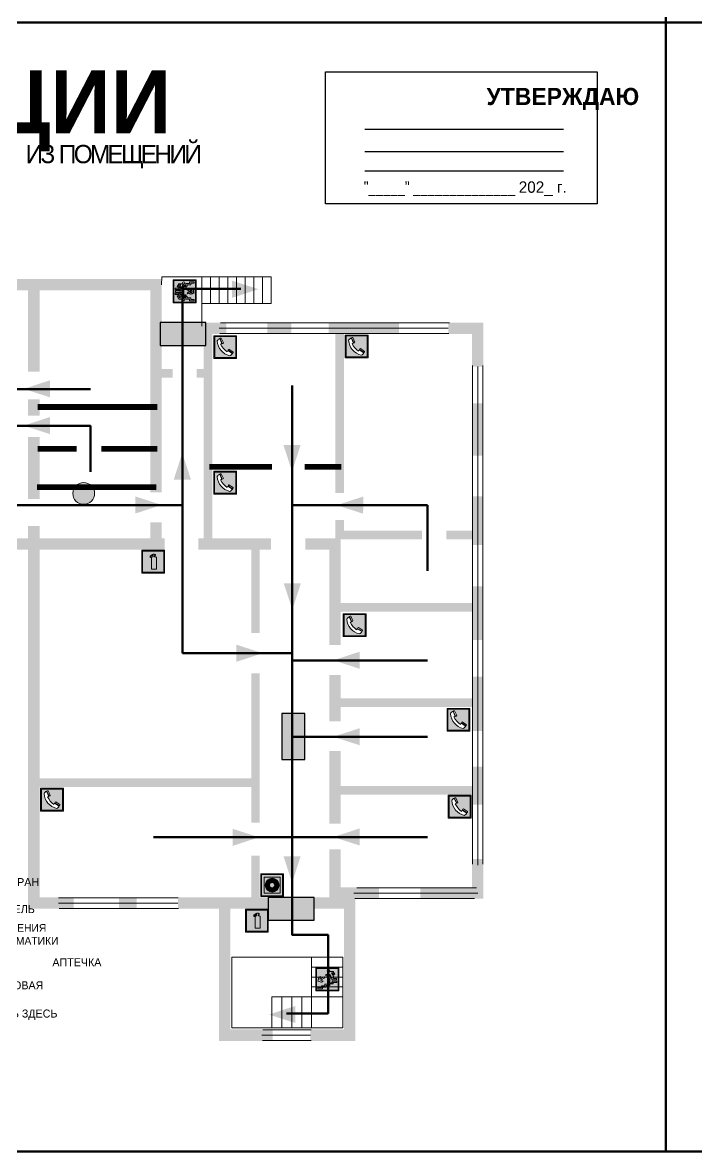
# Model space of a CAD drawing. Header units: millimetres. Extents: x 13810 to 67229, y 12374 to 21950.
# Drawn here: x 40087.5 to 40323.4, y 19087 to 19482 of the extents above; entities that cross this region are included whole.
import ezdxf

# ---------------------------------------------------------------- set-up
doc = ezdxf.new("R2010")
doc.units = ezdxf.units.MM
doc.layers.add('План_Штампы', color=7, linetype='Continuous')
doc.styles.add('обычный', font='arial.ttf')

# ---------------------------------------------------------------- blocks, each defined once
blk = doc.blocks.new('A$C32E8229D')
at = {"true_color": 0xffffff}
blk.add_hatch(color=7, dxfattribs=at).paths.add_polyline_path([(0, 0), (0, -8), (16, -8), (16, 0)])
h = blk.add_hatch(color=126)
h.paths.add_polyline_path([(0.2, -0.2), (15.8, -0.2), (15.8, -7.8), (0.2, -7.8)])
h.paths.add_polyline_path([(13.49, -2.05), (12.08, -2.05), (11.37, -2.63, 0.162397), (11.29, -2.84), (11.29, -3.63), (10.35, -3.63), (10.35, -4.05), (11.68, -4.05), (11.68, -3.48), (12.26, -4.28), (11.29, -5.1), (11.29, -6.78), (11.85, -6.78), (11.85, -5.44), (12.8, -4.64), (12.8, -5.94), (14.46, -5.94), (14.46, -5.39), (13.45, -5.39), (13.45, -3.97), (12.46, -2.59), (13.15, -2.59), (13.69, -3.34), (14.18, -3)], flags=16)
h.paths.add_polyline_path([(10.74, -1.82, 1), (11.8, -1.82, 1)], flags=16)
h.paths.add_polyline_path([(9.39, -3.59), (5.99, -3.59), (6.56, -3.03), (5.91, -3.03), (5.1, -3.83), (5.91, -4.64), (6.56, -4.64), (5.99, -4.09), (9.39, -4.09)], flags=16)
h.paths.add_polyline_path([(4.29, -1.08), (1.72, -1.08), (1.72, -6.6), (4.29, -6.6)], flags=16)
at = {"color": 126}
blk.add_lwpolyline([(16, -8), (0, -8), (0, 0), (16, 0)], close=True, dxfattribs=at)
blk = doc.blocks.new('вниз 3')
at = {"lineweight": 0, "true_color": 0xffffff}
h = blk.add_hatch(color=7, dxfattribs=at)
h.dxf.hatch_style = 1
h.paths.add_polyline_path([(40997.5, -4475.69), (40997.25, -4475.28), (40995.76, -4476.15), (40995.97, -4475.23), (40995.39, -4475.56), (40995.05, -4476.83), (40996.33, -4477.17), (40996.91, -4476.83), (40996, -4476.55)], flags=0)
h.paths.add_polyline_path([(40999.81, -4473.95), (41000.22, -4473.95), (41000.64, -4474.67), (41001.03, -4474.43), (41000.46, -4473.49), (41000.42, -4473.49), (40999.43, -4473.49), (40998.68, -4473.92), (40998.68, -4474.57), (40997.88, -4474.57), (40997.88, -4475), (40999.14, -4475), (40999.14, -4474.43), (40999.14, -4474.38), (40999.59, -4475.15), (40998.72, -4475.67), (40998.72, -4477.06), (40999.24, -4477.06), (40999.24, -4475.96), (40999.95, -4475.56), (40999.95, -4476.43), (41001.61, -4476.43), (41001.61, -4475.88), (41000.47, -4475.88), (41000.47, -4475.12)], flags=0)
h.paths.add_polyline_path([(40999.2, -4473.24, 1), (40998.35, -4473.24, 1)], flags=0)
h.paths.add_polyline_path([(41000.46, -4477.26), (41001.69, -4477.26), (41001.69, -4476.84), (41000.03, -4476.84), (41000.03, -4477.39), (40998.78, -4477.39), (40998.78, -4477.95), (40997.53, -4477.95), (40997.53, -4478.5), (40996.29, -4478.5), (40996.29, -4479.06), (40995.05, -4479.06), (40995.05, -4479.48), (40995.29, -4479.48), (40996.72, -4479.48), (40996.72, -4478.92), (40997.97, -4478.92), (40997.97, -4478.36), (40999.2, -4478.36), (40999.2, -4477.81), (41000.46, -4477.81)], flags=0)
h.paths.add_polyline_path([(41002.37, -4472.17), (40994.37, -4472.17), (40994.37, -4480.17), (41002.37, -4480.17)])
h.paths.add_polyline_path([(41002.16, -4479.96), (40994.57, -4479.96), (40994.57, -4472.37), (41002.16, -4472.37)], flags=16)
h.paths.add_polyline_path([(41001.61, -4475.88), (41001.61, -4476.43), (40999.95, -4476.43), (40999.95, -4475.56), (40999.24, -4475.96), (40999.24, -4477.06), (40998.72, -4477.06), (40998.72, -4475.67), (40999.59, -4475.15), (40999.14, -4474.38), (40999.14, -4474.43), (40999.14, -4475), (40997.88, -4475), (40997.88, -4474.57), (40998.68, -4474.57), (40998.68, -4473.92), (40999.43, -4473.49), (41000.42, -4473.49), (41000.46, -4473.49), (41001.03, -4474.43), (41000.64, -4474.67), (41000.22, -4473.95), (40999.81, -4473.95), (41000.47, -4475.12), (41000.47, -4475.88)], flags=0)
h.paths.add_polyline_path([(41001.69, -4476.84), (41001.69, -4477.26), (41000.46, -4477.26), (41000.46, -4477.81), (40999.2, -4477.81), (40999.2, -4478.36), (40997.97, -4478.36), (40997.97, -4478.92), (40996.72, -4478.92), (40996.72, -4479.48), (40995.05, -4479.48), (40995.05, -4479.06), (40996.29, -4479.06), (40996.29, -4478.5), (40997.53, -4478.5), (40997.53, -4477.95), (40998.78, -4477.95), (40998.78, -4477.39), (41000.03, -4477.39), (41000.03, -4476.84)], flags=0)
h.paths.add_polyline_path([(40998.35, -4473.24, -1), (40999.2, -4473.24, -1)], flags=0)
h.paths.add_polyline_path([(40997.5, -4475.69), (40996, -4476.55), (40996.91, -4476.83), (40996.33, -4477.17), (40995.05, -4476.83), (40995.39, -4475.56), (40995.97, -4475.23), (40995.76, -4476.15), (40997.25, -4475.28)], flags=0)
at = {"lineweight": 0}
h = blk.add_hatch(color=126, dxfattribs=at)
h.dxf.hatch_style = 1
h.paths.add_polyline_path([(41002.16, -4472.37), (40994.57, -4472.37), (40994.57, -4479.96), (41002.16, -4479.96)])
h.paths.add_polyline_path([(40995.97, -4475.23), (40995.76, -4476.15), (40997.25, -4475.28), (40997.5, -4475.69), (40996, -4476.55), (40996.91, -4476.83), (40996.33, -4477.17), (40995.05, -4476.83), (40995.39, -4475.56)], flags=16)
h.paths.add_polyline_path([(40997.88, -4474.57), (40998.68, -4474.57), (40998.68, -4473.92), (40999.43, -4473.49), (41000.42, -4473.49), (41000.46, -4473.49), (41001.03, -4474.43), (41000.64, -4474.67), (41000.22, -4473.95), (40999.81, -4473.95), (41000.47, -4475.12), (41000.47, -4475.88), (41001.61, -4475.88), (41001.61, -4476.43), (40999.95, -4476.43), (40999.95, -4475.56), (40999.24, -4475.96), (40999.24, -4477.06), (40998.72, -4477.06), (40998.72, -4475.67), (40999.59, -4475.15), (40999.14, -4474.38), (40999.14, -4474.43), (40999.14, -4475), (40997.88, -4475)], flags=16)
h.paths.add_polyline_path([(40998.35, -4473.24, -1), (40999.2, -4473.24, -1)], flags=16)
h.paths.add_polyline_path([(40997.53, -4477.95), (40998.78, -4477.95), (40998.78, -4477.39), (41000.03, -4477.39), (41000.03, -4476.84), (41001.69, -4476.84), (41001.69, -4477.26), (41000.46, -4477.26), (41000.46, -4477.81), (40999.2, -4477.81), (40999.2, -4478.36), (40997.97, -4478.36), (40997.97, -4478.92), (40996.72, -4478.92), (40996.72, -4479.48), (40995.05, -4479.48), (40995.05, -4479.06), (40996.29, -4479.06), (40996.29, -4478.5), (40997.53, -4478.5)], flags=16)
at = {"lineweight": 0, "true_color": 0xffffff}
h = blk.add_hatch(color=7, dxfattribs=at)
h.dxf.hatch_style = 1
h.paths.add_polyline_path([(40999.2, -4473.24, 1), (40998.35, -4473.24, 1)])
h.paths.add_polyline_path([(40999.81, -4473.95), (41000.22, -4473.95), (41000.64, -4474.67), (41001.03, -4474.43), (41000.46, -4473.49), (41000.42, -4473.49), (40999.43, -4473.49), (40998.68, -4473.92), (40998.68, -4474.57), (40997.88, -4474.57), (40997.88, -4475), (40999.14, -4475), (40999.14, -4474.43), (40999.14, -4474.38), (40999.59, -4475.15), (40998.72, -4475.67), (40998.72, -4477.06), (40999.24, -4477.06), (40999.24, -4475.96), (40999.95, -4475.56), (40999.95, -4476.43), (41001.61, -4476.43), (41001.61, -4475.88), (41000.47, -4475.88), (41000.47, -4475.12)])
h.paths.add_polyline_path([(40999.2, -4477.81), (41000.46, -4477.81), (41000.46, -4477.26), (41001.69, -4477.26), (41001.69, -4476.84), (41000.03, -4476.84), (41000.03, -4477.39), (40998.78, -4477.39), (40998.78, -4477.95), (40997.53, -4477.95), (40997.53, -4478.5), (40996.29, -4478.5), (40996.29, -4479.06), (40995.05, -4479.06), (40995.05, -4479.48), (40995.29, -4479.48), (40996.72, -4479.48), (40996.72, -4478.92), (40997.97, -4478.92), (40997.97, -4478.36), (40999.2, -4478.36)])
h.paths.add_polyline_path([(40997.5, -4475.69), (40997.25, -4475.28), (40995.76, -4476.15), (40995.97, -4475.23), (40995.39, -4475.56), (40995.05, -4476.83), (40996.33, -4477.17), (40996.91, -4476.83), (40996, -4476.55)])
at = {"color": 126, "lineweight": 0}
for points in [[(40994.37, -4472.17), (41002.37, -4472.17), (41002.37, -4480.17), (40994.37, -4480.17)], [(40994.57, -4472.37), (41002.16, -4472.37), (41002.16, -4479.96), (40994.57, -4479.96)]]:
    blk.add_lwpolyline(points, close=True, dxfattribs=at)
for points in [[(40995.05, -4476.83), (40995.39, -4475.56), (40995.97, -4475.23), (40995.76, -4476.15), (40997.25, -4475.28), (40997.5, -4475.69), (40996, -4476.55), (40996.91, -4476.83), (40996.33, -4477.17), (40995.05, -4476.83)], [(40999.14, -4474.43), (40999.14, -4475), (40997.88, -4475), (40997.88, -4474.57), (40998.68, -4474.57), (40998.68, -4473.92), (40999.43, -4473.49), (41000.42, -4473.49), (41000.46, -4473.49), (41001.03, -4474.43), (41000.64, -4474.67), (41000.22, -4473.95), (40999.81, -4473.95), (41000.47, -4475.12), (41000.47, -4475.88), (41001.61, -4475.88), (41001.61, -4476.43), (40999.95, -4476.43), (40999.95, -4475.56), (40999.24, -4475.96), (40999.24, -4477.06), (40998.72, -4477.06), (40998.72, -4475.67), (40999.59, -4475.15), (40999.14, -4474.38), (40999.14, -4474.43)], [(40995.29, -4479.48), (40995.05, -4479.48), (40995.05, -4479.06), (40996.29, -4479.06), (40996.29, -4478.5), (40997.53, -4478.5), (40997.53, -4477.95), (40998.78, -4477.95), (40998.78, -4477.39), (41000.03, -4477.39), (41000.03, -4476.84), (41001.69, -4476.84), (41001.69, -4477.26), (41000.46, -4477.26), (41000.46, -4477.81), (40999.2, -4477.81), (40999.2, -4478.36), (40997.97, -4478.36), (40997.97, -4478.92), (40996.72, -4478.92), (40996.72, -4479.48), (40995.05, -4479.48)]]:
    blk.add_lwpolyline(points, dxfattribs=at)
blk.add_circle((40998.77, -4473.24), 0.426, dxfattribs=at)
blk = doc.blocks.new('A$C7B8C2D5B')
at = {"lineweight": 0}
h = blk.add_hatch(color=5, dxfattribs=at)
h.dxf.hatch_style = 1
h.paths.add_polyline_path([(1.4, -3.02, 1), (-2.11, -3.02, 1)])
at = {"color": 5, "lineweight": 0}
blk.add_circle((-0.36, -3.02), 1.75, dxfattribs=at)
blk = doc.blocks.new('A$C54414219')
at = {"true_color": 0xffffff}
h = blk.add_hatch(color=7, dxfattribs=at)
h.paths.add_polyline_path([(2.39, -9.45), (2.39, -18.3), (11.23, -18.3), (11.23, -9.45)], flags=0)
h.paths.add_polyline_path([(10.71, -13.87, -1), (2.92, -13.87, -1)], flags=0)
h.paths.add_polyline_path([(8.3, -13.87, -1), (5.33, -13.87, -1)], flags=0)
h.paths.add_polyline_path([(0.41, -7.47), (0.41, -20.27), (13.21, -20.27), (13.21, -7.47)])
h.paths.add_polyline_path([(0.92, -19.77), (12.71, -19.77), (12.71, -7.98), (0.92, -7.98)], flags=16)
h.paths.add_polyline_path([(11.23, -9.45), (11.23, -18.3), (2.39, -18.3), (2.39, -9.45)], flags=0)
at = {"lineweight": 5}
h = blk.add_hatch(color=242, dxfattribs=at)
h.paths.add_polyline_path([(12.71, -7.98), (0.92, -7.98), (0.92, -19.77), (12.71, -19.77)])
h.paths.add_polyline_path([(11.23, -18.3), (2.39, -18.3), (2.39, -9.45), (11.23, -9.45)], flags=16)
h.paths.add_polyline_path([(10.71, -13.87, -1), (2.92, -13.87, -1)], flags=0)
h.paths.add_polyline_path([(8.3, -13.87, -1), (5.33, -13.87, -1)], flags=0)
at = {"true_color": 0xffffff}
h = blk.add_hatch(color=7, dxfattribs=at)
h.paths.add_polyline_path([(2.39, -9.45), (2.39, -18.3), (11.23, -18.3), (11.23, -9.45)])
h.paths.add_polyline_path([(10.71, -13.87, -1), (2.92, -13.87, -1)], flags=16)
h.paths.add_polyline_path([(8.3, -13.87, -1), (5.33, -13.87, -1)], flags=0)
at = {"lineweight": 5}
h = blk.add_hatch(color=242, dxfattribs=at)
h.paths.add_polyline_path([(2.92, -13.87, 1), (10.71, -13.87, 1)])
h.paths.add_polyline_path([(8.3, -13.87, -1), (5.33, -13.87, -1)], flags=16)
at = {"color": 242, "lineweight": 5}
for p, q in [((0.41, -20.27), (0.41, -7.47)), ((0.41, -7.47), (13.21, -7.47)), ((0.41, -7.47), (13.21, -7.47)), ((13.21, -20.27), (13.21, -7.47)), ((0.41, -20.27), (13.21, -20.27))]:
    blk.add_line(p, q, dxfattribs=at)
for points in [[(0.92, -7.98), (12.71, -7.98), (12.71, -19.77), (0.92, -19.77)], [(2.39, -9.45), (11.23, -9.45), (11.23, -18.3), (2.39, -18.3)]]:
    blk.add_lwpolyline(points, close=True, dxfattribs=at)
for radius in [3.89, 1.49]:
    blk.add_circle((6.81, -13.87), radius, dxfattribs=at)
blk = doc.blocks.new('A$C7B4425F7')
at = {"true_color": 0xffffff}
blk.add_hatch(color=7, dxfattribs=at).paths.add_polyline_path([(0, 0), (-16, 0), (-16, -8), (0, -8)])
h = blk.add_hatch(color=126)
h.paths.add_polyline_path([(-0.2, -0.2), (-15.8, -0.2), (-15.8, -7.8), (-0.2, -7.8)])
h.paths.add_polyline_path([(-11.76, -2.03), (-11.76, -3.66), (-11.17, -3.66, -0.568275), (-11.17, -6.18), (-12.58, -6.18), (-12.58, -2.03)], flags=16)
h.paths.add_polyline_path([(-13.33, -4.12, -0.495768), (-13.59, -6.18), (-15.03, -6.18), (-15.03, -2.03), (-13.59, -2.03, -0.487973)], flags=16)
h.paths.add_polyline_path([(-10.25, -2.03), (-9.48, -2.03), (-9.48, -6.18), (-10.25, -6.18)], flags=16)
h.paths.add_polyline_path([(-13.84, -3.69), (-14.24, -3.69), (-14.24, -3.03), (-13.9, -3.03, -0.692621)], flags=0)
h.paths.add_polyline_path([(-9.15, -2.03), (-8.4, -2.03), (-8.04, -3.07), (-7.68, -2.03), (-6.93, -2.03), (-7.64, -4.1), (-6.93, -6.18), (-7.68, -6.18), (-8.04, -5.14), (-8.4, -6.18), (-9.15, -6.18), (-8.44, -4.1)], flags=16)
h.paths.add_polyline_path([(-11.76, -4.46), (-11.42, -4.46, -0.692621), (-11.36, -5.12), (-11.76, -5.12)], flags=0)
h.paths.add_polyline_path([(-13.9, -5.2), (-14.24, -5.2), (-14.24, -4.55), (-13.84, -4.55, -0.708038)], flags=0)
edge = h.paths.add_edge_path(flags=16)
edge.add_ellipse((-5.51, -4.08), major_axis=(0, 2.05), ratio=0.586184, start_angle=0, end_angle=360)
edge = h.paths.add_edge_path(flags=0)
edge.add_ellipse((-5.51, -4.08), major_axis=(0, 1.14), ratio=0.454828, start_angle=0, end_angle=360)
h.paths.add_polyline_path([(-4.13, -4.96, 0.377264), (-3.48, -4.52, 0.0555), (-3.16, -2.03), (-1.66, -2.03), (-1.66, -4.96), (-0.96, -4.96), (-0.96, -7.01), (-1.75, -7.01), (-1.75, -6.18), (-3.3, -6.18), (-3.3, -7.02), (-4.13, -7.02)], flags=16)
h.paths.add_polyline_path([(-2.73, -2.91), (-2.28, -2.91), (-2.28, -4.96), (-3.05, -4.96, 0.079136)], flags=0)
at = {"color": 126}
blk.add_lwpolyline([(-16, -8), (0, -8), (0, 0), (-16, 0)], close=True, dxfattribs=at)
blk = doc.blocks.new('вниз')
at = {"lineweight": 0, "true_color": 0xffffff}
h = blk.add_hatch(color=7, dxfattribs=at)
h.dxf.hatch_style = 1
h.paths.add_polyline_path([(40994.51, -4472.22), (40986.51, -4472.22), (40986.51, -4480.22), (40994.51, -4480.22)])
h.paths.add_polyline_path([(40994.31, -4472.42), (40994.31, -4480.01), (40986.71, -4480.01), (40986.71, -4472.42)], flags=16)
h.paths.add_polyline_path([(40988.43, -4473.53), (40989.43, -4473.53), (40990.19, -4473.96), (40990.19, -4474.6), (40991, -4474.6), (40991, -4475.06), (40989.73, -4475.06), (40989.73, -4474.46), (40989.3, -4475.18), (40990.17, -4475.7), (40990.17, -4477.11), (40989.63, -4477.11), (40989.63, -4476.01), (40988.94, -4475.59), (40988.94, -4476.46), (40988.94, -4476.46), (40987.47, -4476.46), (40987.26, -4476.46), (40987.26, -4475.92), (40988.4, -4475.92), (40988.4, -4475.2), (40989.1, -4473.99), (40988.66, -4473.99), (40988.24, -4474.7), (40987.86, -4474.47), (40988.41, -4473.56)], flags=0)
h.paths.add_polyline_path([(40990.55, -4473.29, -1), (40989.69, -4473.29, -1)], flags=0)
h.paths.add_polyline_path([(40988.85, -4476.89), (40988.85, -4477.43), (40990.1, -4477.43), (40990.1, -4477.99), (40991.34, -4477.99), (40991.34, -4478.54), (40992.59, -4478.54), (40992.59, -4479.09), (40993.83, -4479.09), (40993.83, -4479.52), (40992.17, -4479.52), (40992.17, -4478.97), (40990.91, -4478.97), (40990.91, -4478.41), (40989.68, -4478.41), (40989.68, -4477.86), (40988.43, -4477.86), (40988.43, -4477.31), (40987.6, -4477.31), (40987.18, -4477.31), (40987.18, -4476.89)], flags=0)
h.paths.add_polyline_path([(40991.61, -4475.33), (40993.12, -4476.2), (40992.9, -4475.27), (40993.48, -4475.6), (40993.83, -4476.88), (40992.56, -4477.22), (40991.97, -4476.88), (40992.9, -4476.61), (40991.38, -4475.74), (40991.58, -4475.39)], flags=0)
h.paths.add_polyline_path([(40990.19, -4473.96), (40989.43, -4473.53), (40988.43, -4473.53), (40988.41, -4473.56), (40987.86, -4474.47), (40988.24, -4474.7), (40988.66, -4473.99), (40989.1, -4473.99), (40988.4, -4475.2), (40988.4, -4475.92), (40987.26, -4475.92), (40987.26, -4476.46), (40987.47, -4476.46), (40988.94, -4476.46), (40988.94, -4476.27), (40988.94, -4475.59), (40989.63, -4476.01), (40989.63, -4477.11), (40990.17, -4477.11), (40990.17, -4475.7), (40989.3, -4475.18), (40989.73, -4474.46), (40989.73, -4475.06), (40991, -4475.06), (40991, -4474.6), (40990.19, -4474.6)], flags=0)
h.paths.add_polyline_path([(40990.55, -4473.29, 1), (40989.69, -4473.29, 1)], flags=0)
h.paths.add_polyline_path([(40991.61, -4475.33), (40991.58, -4475.39), (40991.38, -4475.74), (40992.9, -4476.61), (40991.97, -4476.88), (40992.56, -4477.22), (40993.83, -4476.88), (40993.48, -4475.6), (40992.9, -4475.27), (40993.12, -4476.2)], flags=0)
h.paths.add_polyline_path([(40990.1, -4477.43), (40988.85, -4477.43), (40988.85, -4476.89), (40987.18, -4476.89), (40987.18, -4477.31), (40987.6, -4477.31), (40988.43, -4477.31), (40988.43, -4477.86), (40989.68, -4477.86), (40989.68, -4478.41), (40990.91, -4478.41), (40990.91, -4478.97), (40992.17, -4478.97), (40992.17, -4479.52), (40993.83, -4479.52), (40993.83, -4479.09), (40992.59, -4479.09), (40992.59, -4478.54), (40991.34, -4478.54), (40991.34, -4477.99), (40990.1, -4477.99)], flags=0)
at = {"lineweight": 0}
h = blk.add_hatch(color=126, dxfattribs=at)
h.dxf.hatch_style = 1
h.paths.add_polyline_path([(40994.31, -4472.42), (40986.71, -4472.42), (40986.71, -4480.01), (40994.31, -4480.01)])
h.paths.add_polyline_path([(40988.43, -4473.53), (40989.43, -4473.53), (40990.19, -4473.96), (40990.19, -4474.6), (40991, -4474.6), (40991, -4475.06), (40989.73, -4475.06), (40989.73, -4474.46), (40989.3, -4475.18), (40990.17, -4475.7), (40990.17, -4477.11), (40989.63, -4477.11), (40989.63, -4476.01), (40988.94, -4475.59), (40988.94, -4476.46), (40988.94, -4476.46), (40987.47, -4476.46), (40987.26, -4476.46), (40987.26, -4475.92), (40988.4, -4475.92), (40988.4, -4475.2), (40989.1, -4473.99), (40988.66, -4473.99), (40988.24, -4474.7), (40987.86, -4474.47), (40988.41, -4473.56)], flags=16)
h.paths.add_polyline_path([(40990.55, -4473.29, -1), (40989.69, -4473.29, -1)], flags=16)
h.paths.add_polyline_path([(40988.85, -4476.89), (40988.85, -4477.43), (40990.1, -4477.43), (40990.1, -4477.99), (40991.34, -4477.99), (40991.34, -4478.54), (40992.59, -4478.54), (40992.59, -4479.09), (40993.83, -4479.09), (40993.83, -4479.52), (40992.17, -4479.52), (40992.17, -4478.97), (40990.91, -4478.97), (40990.91, -4478.41), (40989.68, -4478.41), (40989.68, -4477.86), (40988.43, -4477.86), (40988.43, -4477.31), (40987.6, -4477.31), (40987.18, -4477.31), (40987.18, -4476.89)], flags=16)
h.paths.add_polyline_path([(40991.61, -4475.33), (40993.12, -4476.2), (40992.9, -4475.27), (40993.48, -4475.6), (40993.83, -4476.88), (40992.56, -4477.22), (40991.97, -4476.88), (40992.9, -4476.61), (40991.38, -4475.74), (40991.58, -4475.39)], flags=16)
at = {"lineweight": 0, "true_color": 0xffffff}
h = blk.add_hatch(color=7, dxfattribs=at)
h.dxf.hatch_style = 1
h.paths.add_polyline_path([(40989.73, -4474.46), (40989.73, -4475.06), (40991, -4475.06), (40991, -4474.6), (40990.19, -4474.6), (40990.19, -4473.96), (40989.43, -4473.53), (40988.43, -4473.53), (40988.41, -4473.56), (40987.86, -4474.47), (40988.24, -4474.7), (40988.66, -4473.99), (40989.1, -4473.99), (40988.4, -4475.2), (40988.4, -4475.92), (40987.26, -4475.92), (40987.26, -4476.46), (40987.47, -4476.46), (40988.94, -4476.46), (40988.94, -4475.59), (40989.63, -4476.01), (40989.63, -4477.11), (40990.17, -4477.11), (40990.17, -4475.7), (40989.3, -4475.18)])
h.paths.add_polyline_path([(40989.69, -4473.29, 1), (40990.55, -4473.29, 1)])
h.paths.add_polyline_path([(40991.61, -4475.33), (40991.58, -4475.39), (40991.38, -4475.74), (40992.9, -4476.61), (40991.97, -4476.88), (40992.56, -4477.22), (40993.83, -4476.88), (40993.48, -4475.6), (40992.9, -4475.27), (40993.12, -4476.2)])
h.paths.add_polyline_path([(40990.1, -4477.43), (40988.85, -4477.43), (40988.85, -4476.89), (40987.18, -4476.89), (40987.18, -4477.31), (40987.6, -4477.31), (40988.43, -4477.31), (40988.43, -4477.86), (40989.68, -4477.86), (40989.68, -4478.41), (40990.91, -4478.41), (40990.91, -4478.97), (40992.17, -4478.97), (40992.17, -4479.52), (40993.83, -4479.52), (40993.83, -4479.09), (40992.59, -4479.09), (40992.59, -4478.54), (40991.34, -4478.54), (40991.34, -4477.99), (40990.1, -4477.99)])
at = {"color": 126, "lineweight": 0}
for points in [[(40986.51, -4472.22), (40994.51, -4472.22), (40994.51, -4480.22), (40986.51, -4480.22)], [(40986.71, -4472.42), (40994.31, -4472.42), (40994.31, -4480.01), (40986.71, -4480.01)]]:
    blk.add_lwpolyline(points, close=True, dxfattribs=at)
for points in [[(40987.47, -4476.46), (40987.26, -4476.46), (40987.26, -4475.92), (40988.4, -4475.92), (40988.4, -4475.2), (40989.1, -4473.99), (40988.66, -4473.99), (40988.24, -4474.7), (40987.86, -4474.47), (40988.41, -4473.56), (40988.43, -4473.53), (40989.43, -4473.53), (40990.19, -4473.96), (40990.19, -4474.6), (40991, -4474.6), (40991, -4475.06), (40989.73, -4475.06), (40989.73, -4474.46), (40989.3, -4475.18), (40990.17, -4475.7), (40990.17, -4477.11), (40989.63, -4477.11), (40989.63, -4476.01), (40988.94, -4475.59), (40988.94, -4476.46)], [(40991.58, -4475.39), (40991.38, -4475.74), (40992.9, -4476.61), (40991.97, -4476.88), (40992.56, -4477.22), (40993.83, -4476.88), (40993.48, -4475.6), (40992.9, -4475.27), (40993.12, -4476.2), (40991.61, -4475.33), (40991.58, -4475.39)], [(40987.6, -4477.31), (40987.18, -4477.31), (40987.18, -4476.89), (40988.85, -4476.89), (40988.85, -4477.43), (40990.1, -4477.43), (40990.1, -4477.99), (40991.34, -4477.99), (40991.34, -4478.54), (40992.59, -4478.54), (40992.59, -4479.09), (40993.83, -4479.09), (40993.83, -4479.52), (40992.17, -4479.52), (40992.17, -4478.97), (40990.91, -4478.97), (40990.91, -4478.41), (40989.68, -4478.41), (40989.68, -4477.86), (40988.43, -4477.86), (40988.43, -4477.31), (40987.6, -4477.31)], [(40987.47, -4476.46), (40988.94, -4476.46), (40988.94, -4476.27)]]:
    blk.add_lwpolyline(points, dxfattribs=at)
blk.add_circle((40990.12, -4473.29), 0.432, dxfattribs=at)
blk = doc.blocks.new('A$C456E1F9C')
at = {"lineweight": 5}
h = blk.add_hatch(color=242, dxfattribs=at)
h.paths.add_polyline_path([(0.51, -1.47), (0.51, -13.26), (12.29, -13.26), (12.29, -1.47)])
h.paths.add_polyline_path([(5.42, -4.95, -0.254479), (4.78, -5.4), (3.52, -2.53, -0.209735), (4.23, -2.4)], flags=16)
h.paths.add_polyline_path([(8.53, -8.6), (10.87, -10.17), (10.54, -10.76), (8.03, -9.13, -0.192251)], flags=16)
h.paths.add_polyline_path([(4.61, -5.49, 0.005518), (3.87, -5.72, 0.128647), (7.49, -10.01, 0.00809), (7.83, -9.33), (10.47, -10.97, -0.16736), (8.99, -12.25, -0.327862), (1.95, -3.95, -0.166952), (3.36, -2.62)], flags=16)
at = {"color": 242, "lineweight": 5}
for p, q in [((0, -13.77), (0, -0.97)), ((12.8, -0.97), (0, -0.97)), ((4.61, -5.49), (3.36, -2.62)), ((3.52, -2.53), (4.78, -5.4)), ((4.23, -2.4), (5.42, -4.95)), ((12.8, -13.77), (12.8, -0.97)), ((7.83, -9.33), (10.47, -10.97)), ((8.03, -9.13), (10.54, -10.76)), ((10.81, -10.12), (8.53, -8.6)), ((10.54, -10.76), (10.8, -10.3)), ((10.8, -10.3), (10.81, -10.12)), ((0, -13.77), (12.8, -13.77))]:
    blk.add_line(p, q, dxfattribs=at)
blk.add_lwpolyline([(0.51, -1.47), (12.29, -1.47), (12.29, -13.26), (0.51, -13.26)], close=True, dxfattribs=at)
for centre, radius, start, end in [((4.59, -5.34), 2.99, 114.28453, 152.19739), ((11.12, -3.31), 9.19, 183.99153, 256.60086), ((4.02, -3.27), 0.891, 76.32839, 123.70924), ((14.98, -39.1), 35.17, 107.14873, 108.41345), ((13.86, -0.94), 11.08, 205.55365, 234.87622), ((4.68, -4.59), 0.824, 276.9621, 334.07228), ((-13.31, 0.8), 23.44, 332.54871, 334.40268), ((8.94, -9.5), 0.989, 114.40924, 157.93883), ((7.87, -9.46), 3, 291.92908, 329.9329)]:
    blk.add_arc(centre, radius, start, end, dxfattribs=at)
blk = doc.blocks.new('A$C3AD82952')
at = {"true_color": 0xf5f5ff}
h = blk.add_hatch(color=7, dxfattribs=at)
h.dxf.hatch_style = 1
h.paths.add_polyline_path([(8.21, 8.73, 0.414214), (7.89, 9.05), (7.22, 9.05), (7.22, 9.92), (7.59, 9.92, 1), (7.57, 10.36), (7.22, 10.36), (7.22, 10.6), (6.43, 10.6), (6.43, 10.36), (6.01, 10.36), (4.74, 9.59), (4.74, 8.69), (4.98, 8.73), (4.98, 9.26), (6.12, 9.91), (6.43, 9.91), (6.43, 9.05), (5.76, 9.05, 0.414214), (5.44, 8.73), (5.44, 2.2), (8.21, 2.2)], flags=0)
h.paths.add_polyline_path([(12.8, 12.8), (0, 12.8), (0, 0), (12.8, 0)])
h.paths.add_polyline_path([(0.51, 12.29), (12.29, 12.29), (12.29, 0.51), (0.51, 0.51)], flags=16)
h.paths.add_polyline_path([(4.74, 9.59), (6.01, 10.36), (6.43, 10.36), (6.43, 10.6), (7.22, 10.6), (7.22, 10.36), (7.59, 10.36, -0.94586), (7.59, 9.92), (7.22, 9.92), (7.22, 9.05), (7.89, 9.05, -0.414214), (8.21, 8.73), (8.21, 2.2), (5.44, 2.2), (5.44, 8.73, -0.414214), (5.76, 9.05), (6.43, 9.05), (6.43, 9.91), (6.12, 9.91), (4.98, 9.26), (4.98, 8.73), (4.74, 8.69)], flags=0)
h = blk.add_hatch(color=242)
h.dxf.hatch_style = 1
h.paths.add_polyline_path([(12.29, 12.29), (0.51, 12.29), (0.51, 0.51), (12.29, 0.51)])
h.paths.add_polyline_path([(4.74, 8.69), (4.74, 9.59), (6.01, 10.36), (6.43, 10.36), (6.43, 10.6), (7.22, 10.6), (7.22, 10.36), (7.59, 10.36, -0.94586), (7.59, 9.92), (7.22, 9.92), (7.22, 9.05), (7.89, 9.05, -0.414214), (8.21, 8.73), (8.21, 2.2), (5.44, 2.2), (5.44, 8.73, -0.414214), (5.76, 9.05), (6.43, 9.05), (6.43, 9.91), (6.12, 9.91), (4.98, 9.26), (4.98, 8.73)], flags=16)
h = blk.add_hatch(color=7, dxfattribs=at)
h.dxf.hatch_style = 1
h.paths.add_polyline_path([(8.21, 8.73, 0.414214), (7.89, 9.05), (7.22, 9.05), (7.22, 9.92), (7.59, 9.92, 1), (7.57, 10.36), (7.22, 10.36), (7.22, 10.6), (6.43, 10.6), (6.43, 10.36), (6.01, 10.36), (4.74, 9.59), (4.74, 8.69), (4.98, 8.73), (4.98, 9.26), (6.12, 9.91), (6.43, 9.91), (6.43, 9.05), (5.76, 9.05, 0.414214), (5.44, 8.73), (5.44, 2.2), (8.21, 2.2)])
at = {"color": 242, "lineweight": 5}
for p, q in [((0, 0), (0, 12.8)), ((0, 12.8), (12.8, 12.8)), ((12.8, 0), (12.8, 12.8)), ((6.01, 10.36), (4.74, 9.59)), ((4.74, 9.59), (4.74, 8.69)), ((4.74, 8.69), (4.98, 8.73)), ((4.98, 9.26), (6.12, 9.91)), ((4.98, 8.73), (4.98, 9.26)), ((5.44, 2.2), (5.44, 8.73)), ((5.76, 9.05), (6.43, 9.05)), ((6.01, 10.36), (6.43, 10.36)), ((6.12, 9.91), (6.43, 9.91)), ((7.22, 10.6), (6.43, 10.6)), ((6.43, 10.6), (6.43, 10.36)), ((6.43, 9.91), (6.43, 9.05)), ((7.22, 10.36), (7.22, 10.6)), ((7.59, 10.36), (7.22, 10.36)), ((7.22, 9.05), (7.22, 9.92)), ((7.59, 9.92), (7.22, 9.92)), ((7.89, 9.05), (7.22, 9.05)), ((8.21, 2.2), (8.21, 8.73)), ((0, 0), (12.8, 0)), ((5.44, 2.2), (8.21, 2.2))]:
    blk.add_line(p, q, dxfattribs=at)
blk.add_lwpolyline([(0.51, 12.29), (12.29, 12.29), (12.29, 0.51), (0.51, 0.51)], close=True, dxfattribs=at)
for centre, radius, start, end in [((5.76, 8.73), 0.32, 90, 180), ((7.58, 10.14), 0.223, 273.18746, 86.81254), ((7.89, 8.73), 0.32, 0, 90)]:
    blk.add_arc(centre, radius, start, end, dxfattribs=at)

msp = doc.modelspace()

# ---------------------------------------------------------------- linework, layer by layer
at = {"color": 2, "lineweight": 100}
for points in [[(39712.67, 19876.99), (40312.67, 19876.99), (40312.67, 19481.99), (39712.67, 19481.99)], [(39712.67, 19481.99), (40312.67, 19481.99), (40312.67, 19086.99), (39712.67, 19086.99)], [(40312.67, 19481.99), (40912.67, 19481.99), (40912.67, 19086.99), (40312.67, 19086.99)]]:
    msp.add_lwpolyline(points, close=True, dxfattribs=at)
msp.add_lwpolyline([(40193.61, 19464.73), (40288.61, 19464.73), (40288.61, 19418.53), (40193.61, 19418.53)], close=True)
for points in [[(40207.36, 19444.68), (40276.89, 19444.68)], [(40207.36, 19436.92), (40276.89, 19436.92)], [(40207.36, 19430.14), (40276.89, 19430.14)]]:
    msp.add_lwpolyline(points)
at = {"lineweight": 0}
for points, const_width in [([(40140.32, 19375.03), (40134.27, 19375.03), (40134.27, 19390.26), (40079.41, 19390.26)], 4), ([(40091.49, 19359.79), (40091.49, 19390.26)], 4), ([(40134.27, 19375.03), (40134.27, 19317.61)], 4), ([(40158.92, 19375.03), (40148.55, 19375.03)], 4), ([(40152.42, 19307.56), (40152.42, 19375.04), (40152.42, 19359.22), (40148.51, 19359.22)], 3), ([(40181.67, 19375.03), (40173.21, 19375.03)], 4), ([(40219.3, 19375.03), (40194.63, 19375.03)], 4), ([(40198.52, 19317.37), (40198.52, 19375.06)], 3), ([(40246.86, 19361.6), (40246.86, 19375.03), (40236.51, 19375.03)], 4), ([(40134.9, 19359.22), (40140.13, 19359.22)], 3), ([(40091.49, 19344.44), (40091.49, 19350.19)], 4), ([(40134.71, 19347.48), (40092.81, 19347.48)], 2), ([(40246.86, 19330.45), (40246.86, 19348.79)], 4), ([(40091.49, 19321.05), (40091.49, 19336.96)], 4), ([(40106.46, 19332.83), (40092.81, 19332.83)], 2), ([(40134.71, 19332.83), (40115.07, 19332.83)], 2), ([(40091.49, 19315.24), (40091.49, 19322.23)], 4), ([(40125.68, 19319.45), (40092.6, 19319.45), (40113.9, 19319.45), (40113.9, 19319.45)], 2), ([(40134.32, 19319.45), (40123.99, 19319.45)], 2), ([(40246.86, 19299.19), (40246.86, 19316.18)], 4), ([(39828.95, 19309.58), (39828.95, 19299.55), (40091.49, 19299.55), (40091.49, 19173.88), (40105.45, 19173.88)], 4), ([(40137.29, 19299.55), (40091.49, 19299.55), (40091.49, 19305.85)], 4), ([(40134.27, 19299.55), (40134.27, 19307.1)], 4), ([(40152.42, 19300.24), (40152.42, 19307.56)], 3), ([(40227.32, 19302.7), (40198.52, 19302.7), (40198.52, 19307.88)], 3), ([(40245.59, 19302.7), (40235.85, 19302.7)], 3), ([(40174.47, 19299.55), (40149.1, 19299.55)], 4), ([(40169.07, 19299.27), (40169.07, 19268.43)], 3), ([(40196.93, 19283.62), (40196.93, 19299.55), (40186.57, 19299.55)], 4), ([(40196.93, 19264.17), (40196.93, 19283.62)], 4), ([(40246.86, 19265.9), (40246.86, 19284.75)], 4), ([(40246.7, 19277.41), (40197.65, 19277.41)], 3), ([(40169.07, 19254.26), (40169.07, 19211.9)], 3), ([(40196.93, 19237.53), (40196.93, 19253.74)], 4), ([(40246.86, 19234.09), (40246.86, 19253.17)], 4), ([(40231.66, 19244), (40197.44, 19244)], 3), ([(40246.04, 19244), (40231.66, 19244)], 3), ([(40196.93, 19201.71), (40196.93, 19227.11)], 4), ([(40246.86, 19208.29), (40246.86, 19221.61)], 4), ([(40168.69, 19216.04), (40168.69, 19216.04), (40091.42, 19216.04)], 3), ([(40169.07, 19212.73), (40169.07, 19202.07)], 3), ([(40217.99, 19213.33), (40196.78, 19213.33)], 3), ([(40245.77, 19213.33), (40217.99, 19213.33)], 3), ([(40196.93, 19192.67), (40196.93, 19177.4), (40212.31, 19177.4)], 4), ([(40169.07, 19190.45), (40169.07, 19174.25)], 3), ([(40226.75, 19177.4), (40246.86, 19177.4), (40246.86, 19189.37)], 4), ([(40121.33, 19173.88), (40127.47, 19173.88)], 4), ([(40141.91, 19173.88), (40175.49, 19173.88)], 4), ([(40175.05, 19127.66), (40158.26, 19127.66), (40158.26, 19173.88)], 4), ([(40188.66, 19173.88), (40202.04, 19173.88), (40202.04, 19127.66), (40188.29, 19127.66)], 4)]:
    msp.add_lwpolyline(points, dxfattribs=dict(at, const_width=const_width))
for points in [[(40150.32, 19393.02), (40136.25, 19393.02), (40136.16, 19390.26)], [(40150.32, 19383.73), (40150.32, 19375.81)], [(40236.51, 19375.03), (40156.36, 19375.03)], [(40236.94, 19376.91), (40156.79, 19376.91)], [(40236.76, 19373.15), (40156.61, 19373.15)], [(40245.01, 19362.01), (40245.01, 19187.55)], [(40246.86, 19361.6), (40246.86, 19187.14)], [(40248.66, 19362.01), (40248.66, 19187.55)], [(40245.36, 19177.4), (40203.52, 19177.4)], [(40246.42, 19179.24), (40204.58, 19179.24)], [(40246.86, 19177.4), (40205.01, 19177.4)], [(40141.91, 19173.88), (40100.07, 19173.88)], [(40141.97, 19175.78), (40100.13, 19175.78)], [(40245.72, 19175.5), (40203.88, 19175.5)], [(40142.15, 19172.05), (40100.3, 19172.05)], [(40188.71, 19154.96), (40160.76, 19154.96), (40160.76, 19130.19), (40174.84, 19130.19)], [(40188.29, 19127.66), (40171.33, 19127.66)], [(40188.58, 19129.58), (40171.61, 19129.58)], [(40188.5, 19125.77), (40171.53, 19125.77)]]:
    msp.add_lwpolyline(points, dxfattribs=at)
for points in [[(40153.35, 19383.73), (40150.32, 19383.73), (40150.32, 19393.02), (40153.35, 19393.02)], [(40156.38, 19383.73), (40153.35, 19383.73), (40153.35, 19393.02), (40156.38, 19393.02)], [(40159.41, 19383.73), (40156.38, 19383.73), (40156.38, 19393.02), (40159.41, 19393.02)], [(40162.44, 19383.73), (40159.41, 19383.73), (40159.41, 19393.02), (40162.44, 19393.02)], [(40165.47, 19383.73), (40162.44, 19383.73), (40162.44, 19393.02), (40165.47, 19393.02)], [(40168.5, 19383.73), (40165.47, 19383.73), (40165.47, 19393.02), (40168.5, 19393.02)], [(40171.53, 19383.73), (40168.5, 19383.73), (40168.5, 19393.02), (40171.53, 19393.02)], [(40174.56, 19383.73), (40171.53, 19383.73), (40171.53, 19393.02), (40174.56, 19393.02)], [(40199.6, 19154.96), (40188.71, 19154.96), (40188.71, 19151.49), (40199.6, 19151.49)], [(40199.6, 19151.49), (40188.71, 19151.49), (40188.71, 19148.02), (40199.6, 19148.02)], [(40199.6, 19148.02), (40188.71, 19148.02), (40188.71, 19144.56), (40199.6, 19144.56)], [(40199.6, 19144.56), (40188.71, 19144.56), (40188.71, 19141.09), (40199.6, 19141.09)], [(40178.3, 19130.19), (40178.3, 19141.09), (40174.84, 19141.09), (40174.84, 19130.19)], [(40181.77, 19130.19), (40181.77, 19141.09), (40178.3, 19141.09), (40178.3, 19130.19)], [(40185.24, 19130.19), (40185.24, 19141.09), (40181.77, 19141.09), (40181.77, 19130.19)], [(40188.71, 19130.19), (40188.71, 19141.09), (40185.24, 19141.09), (40185.24, 19130.19)], [(40199.6, 19141.09), (40188.71, 19141.09), (40188.71, 19130.19), (40199.6, 19130.19)]]:
    msp.add_lwpolyline(points, close=True, dxfattribs=at)
at = {"color": 126, "lineweight": 100, "true_color": 0x008754}
for points in [[(40163.88, 19388.82), (40143.54, 19388.82), (40143.54, 19261.33)], [(40072.75, 19353.75), (40111.3, 19353.75)], [(40181.91, 19313.17), (40181.91, 19354.97)], [(40143.54, 19313.17), (40068.99, 19313.17), (40068.99, 19349.29)], [(40111.3, 19324.8), (40111.3, 19340.88), (40068.99, 19340.88)], [(40179.96, 19135.3), (40194.47, 19135.3), (40194.47, 19162.72), (40181.91, 19162.72), (40181.91, 19313.17), (40229.26, 19313.17)], [(40229.26, 19313.17), (40229.26, 19290.18)], [(40181.91, 19261.33), (40143.54, 19261.33)], [(40229.26, 19258.8), (40181.91, 19258.8)], [(40229.26, 19232.04), (40181.91, 19232.04)], [(40181.91, 19196.96), (40133.32, 19196.96)], [(40229.26, 19196.96), (40181.91, 19196.96)]]:
    msp.add_lwpolyline(points, dxfattribs=at)
at = {"lineweight": 100, "const_width": 2}
for points in [[(40174.87, 19326.57), (40152.86, 19326.57)], [(40199.06, 19326.57), (40186.33, 19326.57)]]:
    msp.add_lwpolyline(points, dxfattribs=at)
at = {"layer": 'План_Штампы', "color": 126, "true_color": 0x008754}
for points in [[(40160.88, 19385.67), (40160.89, 19391.67), (40170.11, 19388.7)], [(40097.2, 19356.85), (40097.19, 19350.84), (40087.97, 19353.82)], [(40097.17, 19343.98), (40097.15, 19337.98), (40087.93, 19340.95)], [(40146.47, 19322.09), (40140.46, 19322.1), (40143.44, 19331.32)], [(40178.84, 19334.17), (40184.85, 19334.16), (40181.87, 19324.94)], [(40126.96, 19310.18), (40126.98, 19316.19), (40136.2, 19313.21)], [(40206.77, 19316.15), (40206.75, 19310.14), (40197.54, 19313.12)], [(40178.94, 19285.82), (40184.95, 19285.8), (40181.97, 19276.58)], [(40162.37, 19258.3), (40162.38, 19264.31), (40171.6, 19261.33)], [(40205.58, 19261.87), (40205.57, 19255.86), (40196.35, 19258.84)], [(40205.58, 19235.11), (40205.57, 19229.1), (40196.35, 19232.08)], [(40161.03, 19193.88), (40161.05, 19199.89), (40170.27, 19196.91)], [(40205.58, 19200.03), (40205.57, 19194.02), (40196.35, 19197)], [(40178.86, 19190.28), (40184.87, 19190.26), (40181.89, 19181.04)], [(40183.04, 19137.91), (40183.02, 19131.9), (40173.8, 19134.88)]]:
    msp.add_solid(points, dxfattribs=at)

# ---------------------------------------------------------------- block references
at = {"color": 126, "true_color": 0x008754, "rotation": 180}
msp.add_blockref('вниз 3', (81142.68, 14911.77), dxfattribs=at)
at = {"color": 126, "true_color": 0x008754}
for name, p in [('вниз', (-846.2, 23864.16)), ('вниз 3', (-804.15, 23623.41))]:
    msp.add_blockref(name, p, dxfattribs=at)
at = {"xscale": 0.625, "yscale": 0.625, "zscale": 0.625}
for name, p in [('A$C456E1F9C', (40154.46, 19373.04)), ('A$C456E1F9C', (40200.45, 19373.27)), ('A$C456E1F9C', (40154.45, 19325.58)), ('A$C3AD82952', (40129.25, 19289.34)), ('A$C456E1F9C', (40199.8, 19275.73)), ('A$C456E1F9C', (40236.11, 19242.63)), ('A$C456E1F9C', (40093.84, 19214.66)), ('A$C456E1F9C', (40236.53, 19212.23)), ('A$C3AD82952', (40165.56, 19163.72))]:
    msp.add_blockref(name, p, dxfattribs=at)
at = {"rotation": 180}
for name, p, xscale, yscale, zscale in [('A$C7B8C2D5B', (40108.15, 19310.66), 2.177419353276491, 2.177419353276491, 2.177419353276491), ('A$C54414219', (40179.14, 19171.48), 0.625, 0.625, 0.625)]:
    msp.add_blockref(name, p, dxfattribs=dict(at, xscale=xscale, yscale=yscale, zscale=zscale))
at = {"layer": 'План_Штампы'}
for p in [(40151.71, 19376.99), (40189.56, 19175.87)]:
    msp.add_blockref('A$C7B4425F7', p, dxfattribs=at)
at = {"layer": 'План_Штампы', "color": 126, "true_color": 0x008754, "xscale": -1, "rotation": 270}
msp.add_blockref('A$C32E8229D', (40186.32, 19224.18), dxfattribs=at)

# ---------------------------------------------------------------- texts
at = {"lineweight": 0, "style": 'обычный'}
for s, insert, char_height, width, attachment_point in [('{\\fProxima Nova Rg|b1|i0|c204|p2;ПЛАН ЭВАКУАЦИИ}', (39862.39, 19465.26), 22, 493.8901, 1), ('\\pi-18,l18,t18;{\\fProxima Nova Rg|b1|i0|c204|p2;УТВЕРЖДАЮ\\H1.1997x; }', (40276.65, 19455.27), 6, 126.6484, 5), ('{\\fArial Narrow|b0|i0|c204|p34;"_____" ______________ \\fProxima Nova Rg|b0|i0|c204|p2;202_ г. }', (40242.51, 19423.85), 4, 78.6503, 5), ('\\pi-8.4,l8.4,t8.4;{\\fProxima Nova Rg|b0|i0|c204|p2;ПОЖАРНЫЙ КРАН\\H1.6404x; }', (40076.49, 19181.21), 2.8, 126.6484, 5), ('\\pi-8.4,l8.4,t8.4;{\\fProxima Nova Rg|b0|i0|c204|p2;ОГНЕТУШИТЕЛЬ\\H1.1997x; }', (40076.51, 19171.76), 2.8, 126.6484, 5), ('\\pi-8.1,l8.1,t8.1;{\\fProxima Nova Rg|b0|i0|c204|p2;КНОПКА ВКЛЮЧЕНИЯ\\PПОЖАРНОЙ АВТОМАТИКИ}', (40076.46, 19162.91), 2.7, 126.6484, 5), ('\\pi-8.4,l8.4,t8.4;{\\fProxima Nova Rg|b0|i0|c204|p2;АПТЕЧКА\\H1.1667x; }', (40106.56, 19153.18), 2.8, 126.6484, 5), ('\\pi-8.4,l8.4,t8.4;{\\fProxima Nova Rg|b0|i0|c204|p2;ЭЛЕКТРОЩИТОВАЯ\\H1.1997x; }', (40076.51, 19144.71), 2.8, 126.6484, 5), ('\\pi-8.4,l8.4,t8.4;{\\fProxima Nova Rg|b0|i0|c204|p2;ВЫ НАХОДИТЕСЬ ЗДЕСЬ\\H1.1997x; }', (40076.69, 19134.83), 2.8, 126.6484, 5)]:
    msp.add_mtext(s, dxfattribs=dict(at, insert=insert, char_height=char_height, width=width, attachment_point=attachment_point))
at = {"color": 0, "lineweight": 0, "insert": (40011.94, 19439.36), "char_height": 8, "width": 449.2158, "attachment_point": 5, "style": 'обычный'}
msp.add_mtext('{\\fArial Black|b1|i0|c204|p34;\\H2x;\\T0.85;  \\fArial Narrow|b0|i0|c204|p34;\\H0.8x;\\W0.9;\\P\\fProxima Nova Rg|b0|i0|c204|p2;\\H0.5x;\\W1;\\C256;ПРИ ПОЖАРЕ  ИЛИ ДРУГИХ ЧРЕЗВЫЧАЙНЫХ СИТУАЦИЯХ  ИЗ ПОМЕЩЕНИЙ \\fProxima Nova Rg|b1|i0|c204|p2;\\H1.25x;\\PЦМТО:  АБК 2 ЭТАЖ }', dxfattribs=at)

doc.saveas('drawing.dxf')
